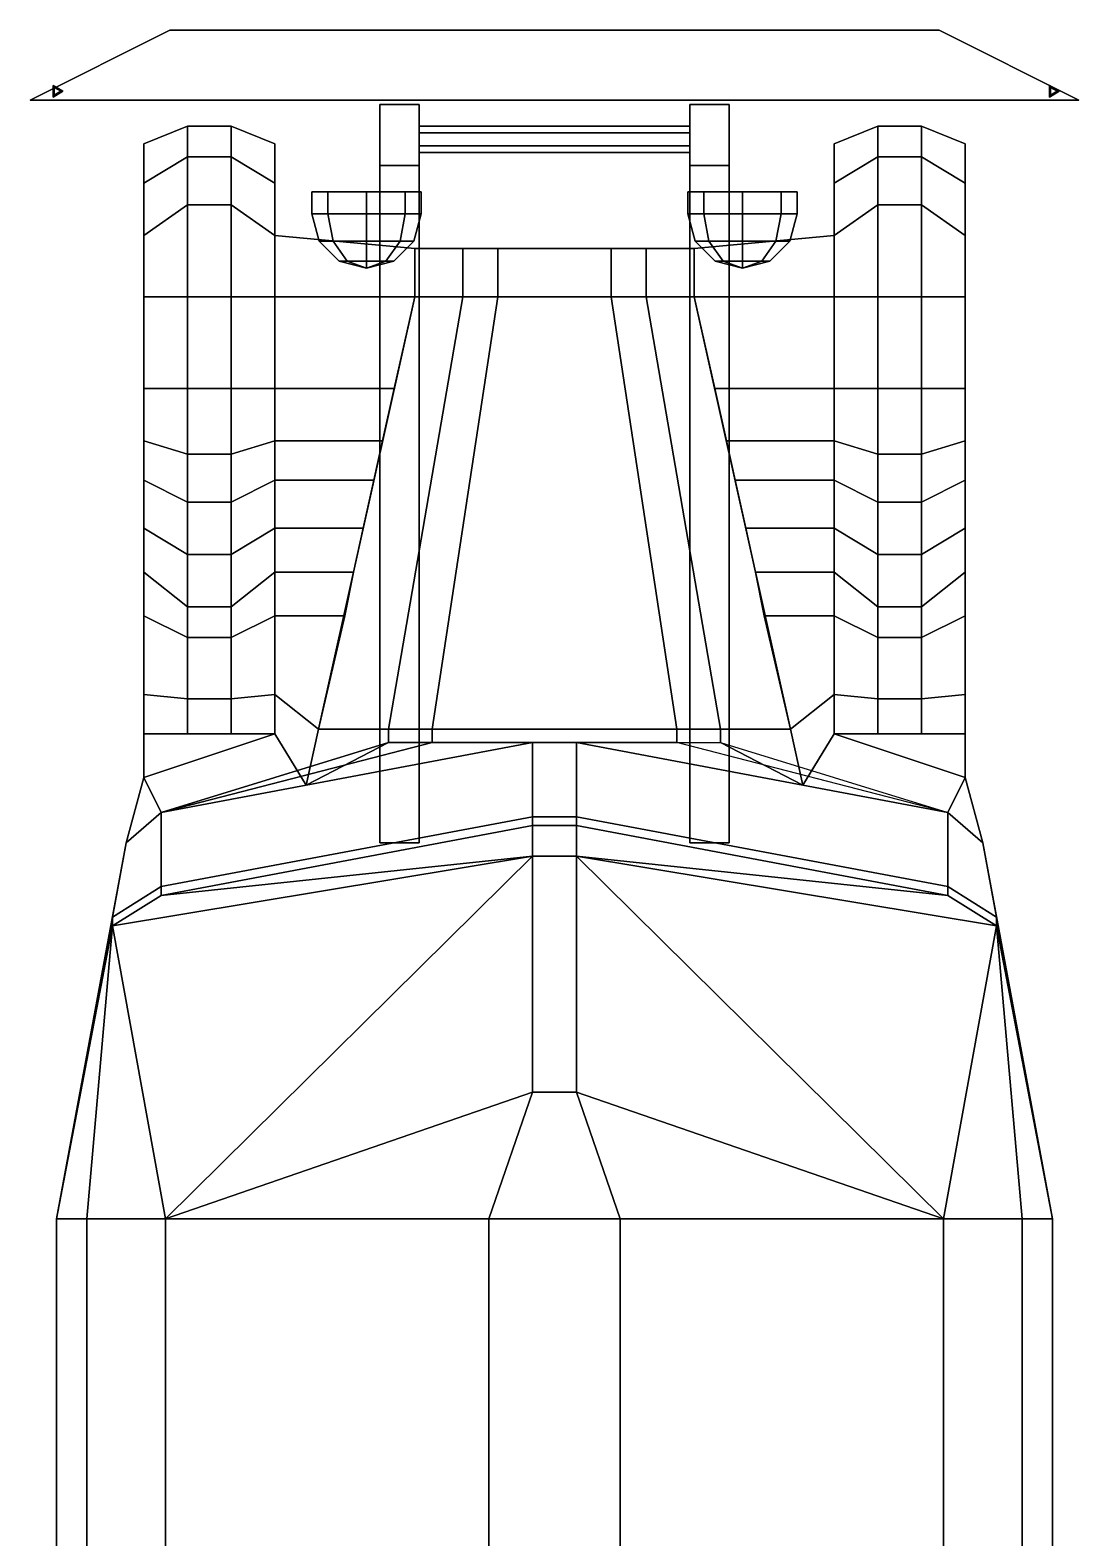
# Model space of a CAD drawing. Extents: x -1.2 to 1.2, y -3.49 to 3.49.
# Drawn here: x -1.2 to 1.2, y 0.04 to 3.49 of the extents above; entities that cross this region are included whole.
import ezdxf

# ---------------------------------------------------------------- set-up
doc = ezdxf.new("R2010")
doc.units = 0
doc.layers.get('0').update_dxf_attribs({"linetype": 'CONTINUOUS'})
doc.layers.add('MUDGUARDS', color=6, linetype='CONTINUOUS')

msp = doc.modelspace()

# ---------------------------------------------------------------- linework, layer by layer
for points in [[(-0.88, 3.49, 0.52), (-1.2, 3.33, 0.52), (-1.2, 3.33, 0.71), (-0.88, 3.49, 0.71)], [(0.88, 3.49, 0.52), (1.2, 3.33, 0.52), (-1.2, 3.33, 0.52), (-0.88, 3.49, 0.52)], [(-0.88, 3.49, 0.71), (-1.2, 3.33, 0.71), (1.2, 3.33, 0.71), (0.88, 3.49, 0.71)], [(0.88, 3.49, 0.71), (0.88, 3.49, 0.52), (-0.88, 3.49, 0.52), (-0.88, 3.49, 0.71)], [(1.2, 3.33, 0.71), (1.2, 3.33, 0.52), (0.88, 3.49, 0.52), (0.88, 3.49, 0.71)], [(-1.125, 3.35, 1.07), (-1.1475, 3.363, 1.07), (-1.1475, 3.363, 1.11), (-1.125, 3.35, 1.11)], [(-1.1475, 3.363, 1.07), (-1.1475, 3.337, 1.07), (-1.1475, 3.337, 1.11), (-1.1475, 3.363, 1.11)], [(-1.13, 3.35, 1.06), (-1.145, 3.3587, 1.06), (-1.1475, 3.363, 1.07), (-1.125, 3.35, 1.07)], [(-1.145, 3.3587, 1.06), (-1.145, 3.3413, 1.06), (-1.1475, 3.337, 1.07), (-1.1475, 3.363, 1.07)], [(-1.1475, 3.363, 1.11), (-1.1475, 3.337, 1.11), (-1.125, 3.35, 1.11)], [(-1.1475, 3.337, 1.07), (-1.125, 3.35, 1.07), (-1.125, 3.35, 1.11), (-1.1475, 3.337, 1.11)], [(-1.145, 3.3413, 1.06), (-1.13, 3.35, 1.06), (-1.125, 3.35, 1.07), (-1.1475, 3.337, 1.07)], [(-1.13, 3.35, 0.71), (-1.145, 3.3587, 0.71), (-1.145, 3.3587, 1.06), (-1.13, 3.35, 1.06)], [(-1.145, 3.3587, 0.71), (-1.145, 3.3413, 0.71), (-1.145, 3.3413, 1.06), (-1.145, 3.3587, 1.06)], [(-1.145, 3.3413, 0.71), (-1.13, 3.35, 0.71), (-1.13, 3.35, 1.06), (-1.145, 3.3413, 1.06)], [(1.1325, 3.363, 1.11), (1.1325, 3.337, 1.11), (1.155, 3.35, 1.11)], [(1.135, 3.3587, 1.06), (1.135, 3.3413, 1.06), (1.1325, 3.337, 1.07), (1.1325, 3.363, 1.07)], [(1.15, 3.35, 1.06), (1.135, 3.3587, 1.06), (1.1325, 3.363, 1.07), (1.155, 3.35, 1.07)], [(1.1325, 3.363, 1.07), (1.1325, 3.337, 1.07), (1.1325, 3.337, 1.11), (1.1325, 3.363, 1.11)], [(1.155, 3.35, 1.07), (1.1325, 3.363, 1.07), (1.1325, 3.363, 1.11), (1.155, 3.35, 1.11)], [(1.135, 3.3413, 1.06), (1.15, 3.35, 1.06), (1.155, 3.35, 1.07), (1.1325, 3.337, 1.07)], [(1.1325, 3.337, 1.07), (1.155, 3.35, 1.07), (1.155, 3.35, 1.11), (1.1325, 3.337, 1.11)], [(1.135, 3.3587, 0.71), (1.135, 3.3413, 0.71), (1.135, 3.3413, 1.06), (1.135, 3.3587, 1.06)], [(1.15, 3.35, 0.71), (1.135, 3.3587, 0.71), (1.135, 3.3587, 1.06), (1.15, 3.35, 1.06)], [(1.135, 3.3413, 0.71), (1.15, 3.35, 0.71), (1.15, 3.35, 1.06), (1.135, 3.3413, 1.06)], [(-1.2, 3.33, 0.71), (-1.2, 3.33, 0.52), (1.2, 3.33, 0.52), (1.2, 3.33, 0.71)], [(-0.4, 3.18, 0.44), (-0.4, 1.63, 0.44), (-0.4, 1.63, 0.64), (-0.4, 3.32, 0.64)], [(-0.4, 3.32, 0.64), (-0.4, 1.63, 0.64), (-0.31, 1.63, 0.64), (-0.31, 3.32, 0.64)], [(-0.31, 3.32, 0.64), (-0.31, 3.18, 0.44), (-0.4, 3.18, 0.44), (-0.4, 3.32, 0.64)], [(-0.31, 1.63, 0.64), (-0.31, 1.63, 0.44), (-0.31, 3.18, 0.44), (-0.31, 3.32, 0.64)], [(0.31, 3.18, 0.44), (0.31, 1.63, 0.44), (0.31, 1.63, 0.64), (0.31, 3.32, 0.64)], [(0.4, 3.32, 0.64), (0.4, 3.18, 0.44), (0.31, 3.18, 0.44), (0.31, 3.32, 0.64)], [(0.31, 3.32, 0.64), (0.31, 1.63, 0.64), (0.4, 1.63, 0.64), (0.4, 3.32, 0.64)], [(0.4, 1.63, 0.64), (0.4, 1.63, 0.44), (0.4, 3.18, 0.44), (0.4, 3.32, 0.64)], [(0.31, 3.255, 0.626), (0.31, 3.27, 0.6), (-0.31, 3.27, 0.6), (-0.31, 3.255, 0.626)], [(0.31, 3.27, 0.6), (0.31, 3.255, 0.574), (-0.31, 3.255, 0.574), (-0.31, 3.27, 0.6)], [(0.31, 3.225, 0.626), (0.31, 3.255, 0.626), (-0.31, 3.255, 0.626), (-0.31, 3.225, 0.626)], [(0.31, 3.255, 0.574), (0.31, 3.225, 0.574), (-0.31, 3.225, 0.574), (-0.31, 3.255, 0.574)], [(0.31, 3.21, 0.6), (0.31, 3.225, 0.626), (-0.31, 3.225, 0.626), (-0.31, 3.21, 0.6)], [(0.31, 3.225, 0.574), (0.31, 3.21, 0.6), (-0.31, 3.21, 0.6), (-0.31, 3.225, 0.574)], [(-0.31, 3.18, 0.44), (-0.31, 1.63, 0.44), (-0.4, 1.63, 0.44), (-0.4, 3.18, 0.44)], [(0.4, 3.18, 0.44), (0.4, 1.63, 0.44), (0.31, 1.63, 0.44), (0.31, 3.18, 0.44)], [(-0.5184, 3.12, 1.1584), (-0.555, 3.12, 1.07), (-0.555, 3.07, 1.07), (-0.5184, 3.07, 1.1584)], [(-0.555, 3.12, 1.07), (-0.5184, 3.12, 0.9816), (-0.5184, 3.07, 0.9816), (-0.555, 3.07, 1.07)], [(-0.3416, 3.12, 0.9816), (-0.555, 3.12, 1.07), (-0.5184, 3.12, 1.1584), (-0.305, 3.12, 1.07)], [(-0.43, 3.12, 0.945), (-0.5184, 3.12, 0.9816), (-0.555, 3.12, 1.07), (-0.3416, 3.12, 0.9816)], [(-0.43, 3.12, 1.195), (-0.5184, 3.12, 1.1584), (-0.5184, 3.07, 1.1584), (-0.43, 3.07, 1.195)], [(-0.5184, 3.12, 0.9816), (-0.43, 3.12, 0.945), (-0.43, 3.07, 0.945), (-0.5184, 3.07, 0.9816)], [(-0.305, 3.12, 1.07), (-0.5184, 3.12, 1.1584), (-0.43, 3.12, 1.195), (-0.3416, 3.12, 1.1584)], [(-0.3416, 3.12, 1.1584), (-0.43, 3.12, 1.195), (-0.43, 3.07, 1.195), (-0.3416, 3.07, 1.1584)], [(-0.43, 3.12, 0.945), (-0.3416, 3.12, 0.9816), (-0.3416, 3.07, 0.9816), (-0.43, 3.07, 0.945)], [(-0.305, 3.12, 1.07), (-0.3416, 3.12, 1.1584), (-0.3416, 3.07, 1.1584), (-0.305, 3.07, 1.07)], [(-0.3416, 3.12, 0.9816), (-0.305, 3.12, 1.07), (-0.305, 3.07, 1.07), (-0.3416, 3.07, 0.9816)], [(0.3416, 3.12, 1.1584), (0.305, 3.12, 1.07), (0.305, 3.07, 1.07), (0.3416, 3.07, 1.1584)], [(0.305, 3.12, 1.07), (0.3416, 3.12, 0.9816), (0.3416, 3.07, 0.9816), (0.305, 3.07, 1.07)], [(0.43, 3.12, 0.945), (0.3416, 3.12, 0.9816), (0.305, 3.12, 1.07), (0.5184, 3.12, 0.9816)], [(0.5184, 3.12, 0.9816), (0.305, 3.12, 1.07), (0.3416, 3.12, 1.1584), (0.555, 3.12, 1.07)], [(0.43, 3.12, 1.195), (0.3416, 3.12, 1.1584), (0.3416, 3.07, 1.1584), (0.43, 3.07, 1.195)], [(0.3416, 3.12, 0.9816), (0.43, 3.12, 0.945), (0.43, 3.07, 0.945), (0.3416, 3.07, 0.9816)], [(0.555, 3.12, 1.07), (0.3416, 3.12, 1.1584), (0.43, 3.12, 1.195), (0.5184, 3.12, 1.1584)], [(0.5184, 3.12, 1.1584), (0.43, 3.12, 1.195), (0.43, 3.07, 1.195), (0.5184, 3.07, 1.1584)], [(0.43, 3.12, 0.945), (0.5184, 3.12, 0.9816), (0.5184, 3.07, 0.9816), (0.43, 3.07, 0.945)], [(0.555, 3.12, 1.07), (0.5184, 3.12, 1.1584), (0.5184, 3.07, 1.1584), (0.555, 3.07, 1.07)], [(0.5184, 3.12, 0.9816), (0.555, 3.12, 1.07), (0.555, 3.07, 1.07), (0.5184, 3.07, 0.9816)], [(-0.5383, 3.0075, 1.07), (-0.555, 3.07, 1.07), (-0.5184, 3.07, 0.9816), (-0.5065, 3.0075, 0.9935)], [(-0.5065, 3.0075, 1.1465), (-0.5184, 3.07, 1.1584), (-0.555, 3.07, 1.07), (-0.5383, 3.0075, 1.07)], [(-0.5065, 3.0075, 0.9935), (-0.5184, 3.07, 0.9816), (-0.43, 3.07, 0.945), (-0.43, 3.0075, 0.9617)], [(-0.43, 3.0075, 1.1783), (-0.43, 3.07, 1.195), (-0.5184, 3.07, 1.1584), (-0.5065, 3.0075, 1.1465)], [(-0.43, 3.0075, 0.9617), (-0.43, 3.07, 0.945), (-0.3416, 3.07, 0.9816), (-0.3535, 3.0075, 0.9935)], [(-0.3535, 3.0075, 1.1465), (-0.3416, 3.07, 1.1584), (-0.43, 3.07, 1.195), (-0.43, 3.0075, 1.1783)], [(-0.3535, 3.0075, 0.9935), (-0.3416, 3.07, 0.9816), (-0.305, 3.07, 1.07), (-0.3217, 3.0075, 1.07)], [(-0.3217, 3.0075, 1.07), (-0.305, 3.07, 1.07), (-0.3416, 3.07, 1.1584), (-0.3535, 3.0075, 1.1465)], [(0.3217, 3.0075, 1.07), (0.305, 3.07, 1.07), (0.3416, 3.07, 0.9816), (0.3535, 3.0075, 0.9935)], [(0.3535, 3.0075, 1.1465), (0.3416, 3.07, 1.1584), (0.305, 3.07, 1.07), (0.3217, 3.0075, 1.07)], [(0.3535, 3.0075, 0.9935), (0.3416, 3.07, 0.9816), (0.43, 3.07, 0.945), (0.43, 3.0075, 0.9617)], [(0.43, 3.0075, 1.1783), (0.43, 3.07, 1.195), (0.3416, 3.07, 1.1584), (0.3535, 3.0075, 1.1465)], [(0.43, 3.0075, 0.9617), (0.43, 3.07, 0.945), (0.5184, 3.07, 0.9816), (0.5065, 3.0075, 0.9935)], [(0.5065, 3.0075, 1.1465), (0.5184, 3.07, 1.1584), (0.43, 3.07, 1.195), (0.43, 3.0075, 1.1783)], [(0.5065, 3.0075, 0.9935), (0.5184, 3.07, 0.9816), (0.555, 3.07, 1.07), (0.5383, 3.0075, 1.07)], [(0.5383, 3.0075, 1.07), (0.555, 3.07, 1.07), (0.5184, 3.07, 1.1584), (0.5065, 3.0075, 1.1465)], [(-0.4925, 2.9617, 1.07), (-0.5383, 3.0075, 1.07), (-0.5065, 3.0075, 0.9935), (-0.4742, 2.9617, 1.0258)], [(-0.4742, 2.9617, 1.1142), (-0.5065, 3.0075, 1.1465), (-0.5383, 3.0075, 1.07), (-0.4925, 2.9617, 1.07)], [(-0.4742, 2.9617, 1.0258), (-0.5065, 3.0075, 0.9935), (-0.43, 3.0075, 0.9617), (-0.43, 2.9617, 1.0075)], [(-0.43, 2.9617, 1.1325), (-0.43, 3.0075, 1.1783), (-0.5065, 3.0075, 1.1465), (-0.4742, 2.9617, 1.1142)], [(-0.43, 2.9617, 1.0075), (-0.43, 3.0075, 0.9617), (-0.3535, 3.0075, 0.9935), (-0.3858, 2.9617, 1.0258)], [(-0.3858, 2.9617, 1.1142), (-0.3535, 3.0075, 1.1465), (-0.43, 3.0075, 1.1783), (-0.43, 2.9617, 1.1325)], [(-0.3858, 2.9617, 1.0258), (-0.3535, 3.0075, 0.9935), (-0.3217, 3.0075, 1.07), (-0.3675, 2.9617, 1.07)], [(-0.3675, 2.9617, 1.07), (-0.3217, 3.0075, 1.07), (-0.3535, 3.0075, 1.1465), (-0.3858, 2.9617, 1.1142)], [(0.3675, 2.9617, 1.07), (0.3217, 3.0075, 1.07), (0.3535, 3.0075, 0.9935), (0.3858, 2.9617, 1.0258)], [(0.3858, 2.9617, 1.1142), (0.3535, 3.0075, 1.1465), (0.3217, 3.0075, 1.07), (0.3675, 2.9617, 1.07)], [(0.3858, 2.9617, 1.0258), (0.3535, 3.0075, 0.9935), (0.43, 3.0075, 0.9617), (0.43, 2.9617, 1.0075)], [(0.43, 2.9617, 1.1325), (0.43, 3.0075, 1.1783), (0.3535, 3.0075, 1.1465), (0.3858, 2.9617, 1.1142)], [(0.43, 2.9617, 1.0075), (0.43, 3.0075, 0.9617), (0.5065, 3.0075, 0.9935), (0.4742, 2.9617, 1.0258)], [(0.4742, 2.9617, 1.1142), (0.5065, 3.0075, 1.1465), (0.43, 3.0075, 1.1783), (0.43, 2.9617, 1.1325)], [(0.4742, 2.9617, 1.0258), (0.5065, 3.0075, 0.9935), (0.5383, 3.0075, 1.07), (0.4925, 2.9617, 1.07)], [(0.4925, 2.9617, 1.07), (0.5383, 3.0075, 1.07), (0.5065, 3.0075, 1.1465), (0.4742, 2.9617, 1.1142)], [(-0.32, 2.99, 0.57), (-0.32, 2.88, 0.57), (-0.32, 2.88, 1.31), (-0.32, 2.99, 1.31)], [(0.32, 2.99, 1.31), (0.32, 2.99, 0.57), (-0.32, 2.99, 0.57), (-0.32, 2.99, 1.31)], [(-0.32, 2.99, 1.31), (-0.32, 2.88, 1.31), (-0.21, 2.88, 1.38), (-0.21, 2.99, 1.38)], [(0.21, 2.99, 1.38), (0.32, 2.99, 1.31), (-0.32, 2.99, 1.31), (-0.21, 2.99, 1.38)], [(-0.21, 2.99, 1.38), (-0.21, 2.88, 1.38), (-0.13, 2.88, 1.41), (-0.13, 2.99, 1.41)], [(0.13, 2.99, 1.41), (0.21, 2.99, 1.38), (-0.21, 2.99, 1.38), (-0.13, 2.99, 1.41)], [(-0.13, 2.99, 1.41), (-0.13, 2.88, 1.41), (0.13, 2.88, 1.41), (0.13, 2.99, 1.41)], [(0.21, 2.88, 1.38), (0.21, 2.99, 1.38), (0.13, 2.99, 1.41), (0.13, 2.88, 1.41)], [(0.32, 2.88, 1.31), (0.32, 2.99, 1.31), (0.21, 2.99, 1.38), (0.21, 2.88, 1.38)], [(0.32, 2.88, 1.31), (0.32, 2.88, 0.57), (0.32, 2.99, 0.57), (0.32, 2.99, 1.31)], [(-0.43, 2.945, 1.07), (-0.4925, 2.9617, 1.07), (-0.4742, 2.9617, 1.0258), (-0.43, 2.945, 1.07)], [(-0.43, 2.945, 1.07), (-0.4742, 2.9617, 1.1142), (-0.4925, 2.9617, 1.07), (-0.43, 2.945, 1.07)], [(-0.43, 2.945, 1.07), (-0.4742, 2.9617, 1.0258), (-0.43, 2.9617, 1.0075), (-0.43, 2.945, 1.07)], [(-0.43, 2.945, 1.07), (-0.43, 2.9617, 1.1325), (-0.4742, 2.9617, 1.1142), (-0.43, 2.945, 1.07)], [(-0.43, 2.945, 1.07), (-0.43, 2.9617, 1.0075), (-0.3858, 2.9617, 1.0258), (-0.43, 2.945, 1.07)], [(-0.43, 2.945, 1.07), (-0.3858, 2.9617, 1.0258), (-0.3675, 2.9617, 1.07), (-0.43, 2.945, 1.07)], [(-0.43, 2.945, 1.07), (-0.3675, 2.9617, 1.07), (-0.3858, 2.9617, 1.1142), (-0.43, 2.945, 1.07)], [(-0.43, 2.945, 1.07), (-0.3858, 2.9617, 1.1142), (-0.43, 2.9617, 1.1325), (-0.43, 2.945, 1.07)], [(0.43, 2.945, 1.07), (0.3675, 2.9617, 1.07), (0.3858, 2.9617, 1.0258), (0.43, 2.945, 1.07)], [(0.43, 2.945, 1.07), (0.3858, 2.9617, 1.1142), (0.3675, 2.9617, 1.07), (0.43, 2.945, 1.07)], [(0.43, 2.945, 1.07), (0.3858, 2.9617, 1.0258), (0.43, 2.9617, 1.0075), (0.43, 2.945, 1.07)], [(0.43, 2.945, 1.07), (0.43, 2.9617, 1.1325), (0.3858, 2.9617, 1.1142), (0.43, 2.945, 1.07)], [(0.43, 2.945, 1.07), (0.43, 2.9617, 1.0075), (0.4742, 2.9617, 1.0258), (0.43, 2.945, 1.07)], [(0.43, 2.945, 1.07), (0.4742, 2.9617, 1.0258), (0.4925, 2.9617, 1.07), (0.43, 2.945, 1.07)], [(0.43, 2.945, 1.07), (0.4925, 2.9617, 1.07), (0.4742, 2.9617, 1.1142), (0.43, 2.945, 1.07)], [(0.43, 2.945, 1.07), (0.4742, 2.9617, 1.1142), (0.43, 2.9617, 1.1325), (0.43, 2.945, 1.07)], [(-0.32, 2.88, 0.57), (-0.54, 1.89, 0.57), (-0.54, 1.89, 1.31), (-0.32, 2.88, 1.31)], [(-0.32, 2.88, 1.31), (-0.54, 1.89, 1.31), (-0.38, 1.89, 1.38), (-0.21, 2.88, 1.38)], [(-0.21, 2.88, 1.38), (-0.38, 1.89, 1.38), (-0.28, 1.89, 1.41), (-0.13, 2.88, 1.41)], [(0.28, 1.89, 1.41), (0.13, 2.88, 1.41), (-0.13, 2.88, 1.41), (-0.28, 1.89, 1.41)], [(0.38, 1.89, 1.38), (0.21, 2.88, 1.38), (0.13, 2.88, 1.41), (0.28, 1.89, 1.41)], [(0.54, 1.89, 1.31), (0.32, 2.88, 1.31), (0.21, 2.88, 1.38), (0.38, 1.89, 1.38)], [(0.54, 1.89, 1.31), (0.54, 1.89, 0.57), (0.32, 2.88, 0.57), (0.32, 2.88, 1.31)], [(-0.54, 1.89, 1.31), (-0.54, 1.89, 0.57), (-0.5683, 1.7624, 0.57), (-0.5683, 1.7624, 1.31)], [(-0.54, 1.89, 1.31), (-0.5683, 1.7624, 1.31), (-0.38, 1.86, 1.38), (-0.38, 1.89, 1.38)], [(-0.38, 1.89, 1.38), (-0.38, 1.86, 1.38), (-0.28, 1.86, 1.41), (-0.28, 1.89, 1.41)], [(-0.28, 1.89, 1.41), (-0.28, 1.86, 1.41), (0.28, 1.86, 1.41), (0.28, 1.89, 1.41)], [(0.38, 1.86, 1.38), (0.38, 1.89, 1.38), (0.28, 1.89, 1.41), (0.28, 1.86, 1.41)], [(0.5683, 1.7624, 1.31), (0.54, 1.89, 1.31), (0.38, 1.89, 1.38), (0.38, 1.86, 1.38)], [(0.5683, 1.7624, 0.57), (0.54, 1.89, 0.57), (0.54, 1.89, 1.31), (0.5683, 1.7624, 1.31)], [(-0.05, 1.69, 2.39), (-0.05, 1.86, 1.55), (-0.9, 1.7, 1.55), (-0.9, 1.53, 2.39)], [(-0.38, 1.86, 1.38), (-0.9, 1.7, 1.55), (-0.28, 1.86, 1.41)], [(-0.5683, 1.7624, 1.31), (-0.9, 1.7, 1.55), (-0.9, 1.7, 1.55), (-0.38, 1.86, 1.38)], [(-0.28, 1.86, 1.41), (-0.9, 1.7, 1.55), (-0.05, 1.86, 1.55)], [(-0.28, 1.86, 1.41), (-0.05, 1.86, 1.55), (0.05, 1.86, 1.55), (0.28, 1.86, 1.41)], [(0.05, 1.69, 2.39), (0.05, 1.86, 1.55), (-0.05, 1.86, 1.55), (-0.05, 1.69, 2.39)], [(0.9, 1.7, 1.55), (0.05, 1.86, 1.55), (0.05, 1.69, 2.39), (0.9, 1.53, 2.39)], [(0.9, 1.7, 1.55), (0.28, 1.86, 1.41), (0.05, 1.86, 1.55)], [(0.9, 1.7, 1.55), (0.5683, 1.7624, 1.31), (0.38, 1.86, 1.38), (0.9, 1.7, 1.55)], [(-0.5683, 1.7624, 1.31), (-0.5683, 1.7624, 0.57), (-0.9, 1.7, 0.57), (-0.9, 1.7, 1.55)], [(0.9, 1.7, 0.57), (0.5683, 1.7624, 0.57), (0.5683, 1.7624, 1.31), (0.9, 1.7, 1.55)], [(-0.9, 1.53, 2.39), (-0.9, 1.7, 1.55), (-0.98, 1.63, 1.55), (-1.0116, 1.46, 2.39)], [(-0.9, 1.7, 1.55), (-0.9, 1.7, 0.57), (-0.98, 1.63, 0.57), (-0.98, 1.63, 1.55)], [(0.98, 1.63, 0.57), (0.9, 1.7, 0.57), (0.9, 1.7, 1.55), (0.98, 1.63, 1.55)], [(0.98, 1.63, 1.55), (0.9, 1.7, 1.55), (0.9, 1.53, 2.39), (1.0116, 1.46, 2.39)], [(-0.05, 1.69, 2.39), (-0.9, 1.53, 2.39), (-0.9, 1.51, 2.51), (-0.05, 1.67, 2.51)], [(-0.05, 1.67, 2.51), (-0.9, 1.51, 2.51), (-0.9, 1.51, 2.51), (-0.05, 1.6, 2.62)], [(0.05, 1.69, 2.39), (-0.05, 1.69, 2.39), (-0.05, 1.67, 2.51), (0.05, 1.67, 2.51)], [(0.05, 1.67, 2.51), (-0.05, 1.67, 2.51), (-0.05, 1.6, 2.62), (0.05, 1.6, 2.62)], [(0.9, 1.53, 2.39), (0.05, 1.69, 2.39), (0.05, 1.67, 2.51), (0.9, 1.51, 2.51)], [(0.9, 1.51, 2.51), (0.05, 1.67, 2.51), (0.05, 1.6, 2.62), (0.9, 1.51, 2.51)], [(-0.98, 1.63, 0.44), (-1.14, 0.77, 0.39), (-1.14, 0.77, 1.55), (-0.98, 1.63, 1.55)], [(-0.98, 1.63, 1.55), (-1.14, 0.77, 1.55), (-1.14, 0.77, 2.39), (-1.0116, 1.46, 2.39)], [(-0.4, 1.63, 0.64), (-0.4, 1.63, 0.44), (-0.31, 1.63, 0.44), (-0.31, 1.63, 0.64)], [(0.31, 1.63, 0.64), (0.31, 1.63, 0.44), (0.4, 1.63, 0.44), (0.4, 1.63, 0.64)], [(1.14, 0.77, 1.55), (1.14, 0.77, 0.39), (0.98, 1.63, 0.44), (0.98, 1.63, 1.55)], [(1.14, 0.77, 2.39), (1.14, 0.77, 1.55), (0.98, 1.63, 1.55), (1.0116, 1.46, 2.39)], [(-0.05, 1.6, 2.62), (-1.0116, 1.44, 2.51), (-1.0116, 1.44, 2.51), (-0.89, 0.77, 2.74)], [(-0.9, 1.51, 2.51), (-1.0116, 1.44, 2.51), (-1.0116, 1.44, 2.51), (-0.05, 1.6, 2.62)], [(-0.05, 1.06, 2.74), (-0.05, 1.6, 2.62), (-0.05, 1.6, 2.62), (-0.89, 0.77, 2.74)], [(0.05, 1.6, 2.62), (-0.05, 1.6, 2.62), (-0.05, 1.06, 2.74), (0.05, 1.06, 2.74)], [(0.05, 1.6, 2.62), (0.05, 1.06, 2.74), (0.89, 0.77, 2.74), (0.05, 1.6, 2.62)], [(0.89, 0.77, 2.74), (1.0116, 1.44, 2.51), (0.05, 1.6, 2.62), (0.89, 0.77, 2.74)], [(1.0116, 1.44, 2.51), (0.9, 1.51, 2.51), (0.05, 1.6, 2.62), (1.0116, 1.44, 2.51)], [(-0.9, 1.53, 2.39), (-1.0116, 1.46, 2.39), (-1.0116, 1.44, 2.51), (-0.9, 1.51, 2.51)], [(1.0116, 1.46, 2.39), (0.9, 1.53, 2.39), (0.9, 1.51, 2.51), (1.0116, 1.44, 2.51)], [(-1.0116, 1.46, 2.39), (-1.14, 0.77, 2.39), (-1.14, 0.77, 2.51), (-1.0116, 1.44, 2.51)], [(1.14, 0.77, 2.39), (1.0116, 1.46, 2.39), (1.0116, 1.44, 2.51), (1.14, 0.77, 2.51)], [(-1.0116, 1.44, 2.51), (-1.14, 0.77, 2.51), (-1.07, 0.77, 2.62), (-1.0116, 1.44, 2.51)], [(-1.0116, 1.44, 2.51), (-1.07, 0.77, 2.62), (-0.89, 0.77, 2.74), (-1.0116, 1.44, 2.51)], [(1.07, 0.77, 2.62), (1.0116, 1.44, 2.51), (1.0116, 1.44, 2.51), (0.89, 0.77, 2.74)], [(1.14, 0.77, 2.51), (1.0116, 1.44, 2.51), (1.0116, 1.44, 2.51), (1.07, 0.77, 2.62)], [(-0.15, 0.77, 2.79), (-0.05, 1.06, 2.74), (-0.05, 1.06, 2.74), (-0.89, 0.77, 2.74)], [(0.05, 1.06, 2.74), (-0.05, 1.06, 2.74), (-0.15, 0.77, 2.79), (0.15, 0.77, 2.79)], [(0.05, 1.06, 2.74), (0.15, 0.77, 2.79), (0.89, 0.77, 2.74), (0.05, 1.06, 2.74)], [(-1.14, 0.77, 0.96), (-1.14, -2.96, 0.96), (-1.14, -2.96, 2.51), (-1.14, 0.77, 2.51)], [(-1.07, -2.24, 2.62), (-1.07, 0.77, 2.62), (-1.14, 0.77, 2.51), (-1.14, -2.24, 2.51)], [(-1.14, 0.77, 0.39), (-1.14, -0.03, 0.39), (-1.14, -0.03, 0.96), (-1.14, 0.77, 0.96)], [(-0.89, -2.24, 2.74), (-0.89, 0.77, 2.74), (-1.07, 0.77, 2.62), (-1.07, -2.24, 2.62)], [(-0.15, -2.24, 2.79), (-0.15, 0.77, 2.79), (-0.89, 0.77, 2.74), (-0.89, -2.24, 2.74)], [(0.15, -2.24, 2.79), (0.15, 0.77, 2.79), (-0.15, 0.77, 2.79), (-0.15, -2.24, 2.79)], [(0.15, 0.77, 2.79), (0.15, -2.24, 2.79), (0.89, -2.24, 2.74), (0.89, 0.77, 2.74)], [(0.89, 0.77, 2.74), (0.89, -2.24, 2.74), (1.07, -2.24, 2.62), (1.07, 0.77, 2.62)], [(1.07, 0.77, 2.62), (1.07, -2.24, 2.62), (1.14, -2.24, 2.51), (1.14, 0.77, 2.51)], [(1.14, -2.96, 2.51), (1.14, -2.96, 0.96), (1.14, 0.77, 0.96), (1.14, 0.77, 2.51)], [(1.14, -0.03, 0.96), (1.14, -0.03, 0.39), (1.14, 0.77, 0.39), (1.14, 0.77, 0.96)]]:
    msp.add_3dface(points)
at = {"layer": 'MUDGUARDS'}
for points in [[(-0.84, 3.27, 0.86), (-0.84, 3.2, 0.96), (-0.94, 3.14, 0.88), (-0.94, 3.23, 0.75)], [(-0.94, 3.23, 0.75), (-0.94, 3.14, 0.88), (-0.84, 3.2, 0.96), (-0.84, 3.27, 0.86)], [(-0.74, 3.27, 0.86), (-0.74, 3.2, 0.96), (-0.84, 3.2, 0.96), (-0.84, 3.27, 0.86)], [(-0.84, 3.27, 0.86), (-0.84, 3.2, 0.96), (-0.74, 3.2, 0.96), (-0.74, 3.27, 0.86)], [(-0.74, 3.27, 0.86), (-0.74, 3.2, 0.96), (-0.64, 3.14, 0.88), (-0.64, 3.23, 0.75)], [(-0.64, 3.23, 0.75), (-0.64, 3.14, 0.88), (-0.74, 3.2, 0.96), (-0.74, 3.27, 0.86)], [(0.64, 3.23, 0.75), (0.64, 3.14, 0.88), (0.74, 3.2, 0.96), (0.74, 3.27, 0.86)], [(0.74, 3.27, 0.86), (0.74, 3.2, 0.96), (0.64, 3.14, 0.88), (0.64, 3.23, 0.75)], [(0.74, 3.27, 0.86), (0.74, 3.2, 0.96), (0.84, 3.2, 0.96), (0.84, 3.27, 0.86)], [(0.84, 3.27, 0.86), (0.84, 3.2, 0.96), (0.74, 3.2, 0.96), (0.74, 3.27, 0.86)], [(0.94, 3.23, 0.75), (0.94, 3.14, 0.88), (0.84, 3.2, 0.96), (0.84, 3.27, 0.86)], [(0.84, 3.27, 0.86), (0.84, 3.2, 0.96), (0.94, 3.14, 0.88), (0.94, 3.23, 0.75)], [(-0.94, 3.14, 0.88), (-0.94, 3.02, 1), (-0.84, 3.09, 1.06), (-0.84, 3.2, 0.96)], [(-0.84, 3.2, 0.96), (-0.84, 3.09, 1.06), (-0.94, 3.02, 1), (-0.94, 3.14, 0.88)], [(-0.84, 3.2, 0.96), (-0.84, 3.09, 1.06), (-0.74, 3.09, 1.06), (-0.74, 3.2, 0.96)], [(-0.74, 3.2, 0.96), (-0.74, 3.09, 1.06), (-0.84, 3.09, 1.06), (-0.84, 3.2, 0.96)], [(-0.64, 3.14, 0.88), (-0.64, 3.02, 1), (-0.74, 3.09, 1.06), (-0.74, 3.2, 0.96)], [(-0.74, 3.2, 0.96), (-0.74, 3.09, 1.06), (-0.64, 3.02, 1), (-0.64, 3.14, 0.88)], [(0.64, 3.14, 0.88), (0.64, 3.02, 1), (0.74, 3.09, 1.06), (0.74, 3.2, 0.96)], [(0.74, 3.2, 0.96), (0.74, 3.09, 1.06), (0.64, 3.02, 1), (0.64, 3.14, 0.88)], [(0.84, 3.2, 0.96), (0.84, 3.09, 1.06), (0.74, 3.09, 1.06), (0.74, 3.2, 0.96)], [(0.74, 3.2, 0.96), (0.74, 3.09, 1.06), (0.84, 3.09, 1.06), (0.84, 3.2, 0.96)], [(0.94, 3.14, 0.88), (0.94, 3.02, 1), (0.84, 3.09, 1.06), (0.84, 3.2, 0.96)], [(0.84, 3.2, 0.96), (0.84, 3.09, 1.06), (0.94, 3.02, 1), (0.94, 3.14, 0.88)], [(-0.84, 3.09, 1.06), (-0.84, 2.88, 1.16), (-0.94, 2.88, 1.07), (-0.94, 3.02, 1)], [(-0.94, 3.02, 1), (-0.94, 2.88, 1.07), (-0.84, 2.88, 1.16), (-0.84, 3.09, 1.06)], [(-0.74, 3.09, 1.06), (-0.74, 2.88, 1.16), (-0.84, 2.88, 1.16), (-0.84, 3.09, 1.06)], [(-0.84, 3.09, 1.06), (-0.84, 2.88, 1.16), (-0.74, 2.88, 1.16), (-0.74, 3.09, 1.06)], [(-0.74, 3.09, 1.06), (-0.74, 2.88, 1.16), (-0.64, 2.88, 1.07), (-0.64, 3.02, 1)], [(-0.64, 3.02, 1), (-0.64, 2.88, 1.07), (-0.74, 2.88, 1.16), (-0.74, 3.09, 1.06)], [(0.74, 3.09, 1.06), (0.74, 2.88, 1.16), (0.64, 2.88, 1.07), (0.64, 3.02, 1)], [(0.64, 3.02, 1), (0.64, 2.88, 1.07), (0.74, 2.88, 1.16), (0.74, 3.09, 1.06)], [(0.74, 3.09, 1.06), (0.74, 2.88, 1.16), (0.84, 2.88, 1.16), (0.84, 3.09, 1.06)], [(0.84, 3.09, 1.06), (0.84, 2.88, 1.16), (0.74, 2.88, 1.16), (0.74, 3.09, 1.06)], [(0.84, 3.09, 1.06), (0.84, 2.88, 1.16), (0.94, 2.88, 1.07), (0.94, 3.02, 1)], [(0.94, 3.02, 1), (0.94, 2.88, 1.07), (0.84, 2.88, 1.16), (0.84, 3.09, 1.06)], [(-0.64, 3.02, 1), (-0.64, 2.88, 1.07), (-0.32, 2.88, 0.57), (-0.32, 2.99, 0.57)], [(-0.32, 2.99, 0.57), (-0.32, 2.88, 0.57), (-0.64, 2.88, 1.07), (-0.64, 3.02, 1)], [(0.64, 3.02, 1), (0.64, 2.88, 1.07), (0.32, 2.88, 0.57), (0.32, 2.99, 0.57)], [(0.32, 2.99, 0.57), (0.32, 2.88, 0.57), (0.64, 2.88, 1.07), (0.64, 3.02, 1)], [(-0.94, 2.88, 1.07), (-0.94, 2.67, 1.07), (-0.84, 2.67, 1.16), (-0.84, 2.88, 1.16)], [(-0.84, 2.88, 1.16), (-0.84, 2.67, 1.16), (-0.94, 2.67, 1.07), (-0.94, 2.88, 1.07)], [(-0.74, 2.88, 1.16), (-0.74, 2.67, 1.16), (-0.84, 2.67, 1.16), (-0.84, 2.88, 1.16)], [(-0.84, 2.88, 1.16), (-0.84, 2.67, 1.16), (-0.74, 2.67, 1.16), (-0.74, 2.88, 1.16)], [(-0.64, 2.88, 1.07), (-0.64, 2.67, 1.07), (-0.74, 2.67, 1.16), (-0.74, 2.88, 1.16)], [(-0.74, 2.88, 1.16), (-0.74, 2.67, 1.16), (-0.64, 2.67, 1.07), (-0.64, 2.88, 1.07)], [(-0.32, 2.88, 0.57), (-0.3667, 2.67, 0.57), (-0.64, 2.67, 1.07), (-0.64, 2.88, 1.07)], [(-0.64, 2.88, 1.07), (-0.64, 2.67, 1.07), (-0.3667, 2.67, 0.57), (-0.32, 2.88, 0.57)], [(0.32, 2.88, 0.57), (0.3667, 2.67, 0.57), (0.64, 2.67, 1.07), (0.64, 2.88, 1.07)], [(0.64, 2.88, 1.07), (0.64, 2.67, 1.07), (0.3667, 2.67, 0.57), (0.32, 2.88, 0.57)], [(0.74, 2.88, 1.16), (0.74, 2.67, 1.16), (0.64, 2.67, 1.07), (0.64, 2.88, 1.07)], [(0.64, 2.88, 1.07), (0.64, 2.67, 1.07), (0.74, 2.67, 1.16), (0.74, 2.88, 1.16)], [(0.74, 2.88, 1.16), (0.74, 2.67, 1.16), (0.84, 2.67, 1.16), (0.84, 2.88, 1.16)], [(0.84, 2.88, 1.16), (0.84, 2.67, 1.16), (0.74, 2.67, 1.16), (0.74, 2.88, 1.16)], [(0.94, 2.88, 1.07), (0.94, 2.67, 1.07), (0.84, 2.67, 1.16), (0.84, 2.88, 1.16)], [(0.84, 2.88, 1.16), (0.84, 2.67, 1.16), (0.94, 2.67, 1.07), (0.94, 2.88, 1.07)], [(-0.94, 2.67, 1.07), (-0.94, 2.55, 1.02), (-0.84, 2.52, 1.1), (-0.84, 2.67, 1.16)], [(-0.84, 2.67, 1.16), (-0.84, 2.52, 1.1), (-0.94, 2.55, 1.02), (-0.94, 2.67, 1.07)], [(-0.74, 2.67, 1.16), (-0.74, 2.52, 1.1), (-0.84, 2.52, 1.1), (-0.84, 2.67, 1.16)], [(-0.84, 2.67, 1.16), (-0.84, 2.52, 1.1), (-0.74, 2.52, 1.1), (-0.74, 2.67, 1.16)], [(-0.64, 2.67, 1.07), (-0.64, 2.55, 1.02), (-0.74, 2.52, 1.1), (-0.74, 2.67, 1.16)], [(-0.74, 2.67, 1.16), (-0.74, 2.52, 1.1), (-0.64, 2.55, 1.02), (-0.64, 2.67, 1.07)], [(-0.64, 2.67, 1.07), (-0.64, 2.55, 1.02), (-0.3933, 2.55, 0.57), (-0.3667, 2.67, 0.57)], [(-0.3667, 2.67, 0.57), (-0.3933, 2.55, 0.57), (-0.64, 2.55, 1.02), (-0.64, 2.67, 1.07)], [(0.3667, 2.67, 0.57), (0.3933, 2.55, 0.57), (0.64, 2.55, 1.02), (0.64, 2.67, 1.07)], [(0.64, 2.67, 1.07), (0.64, 2.55, 1.02), (0.3933, 2.55, 0.57), (0.3667, 2.67, 0.57)], [(0.64, 2.67, 1.07), (0.64, 2.55, 1.02), (0.74, 2.52, 1.1), (0.74, 2.67, 1.16)], [(0.74, 2.67, 1.16), (0.74, 2.52, 1.1), (0.64, 2.55, 1.02), (0.64, 2.67, 1.07)], [(0.74, 2.67, 1.16), (0.74, 2.52, 1.1), (0.84, 2.52, 1.1), (0.84, 2.67, 1.16)], [(0.84, 2.67, 1.16), (0.84, 2.52, 1.1), (0.74, 2.52, 1.1), (0.74, 2.67, 1.16)], [(0.94, 2.67, 1.07), (0.94, 2.55, 1.02), (0.84, 2.52, 1.1), (0.84, 2.67, 1.16)], [(0.84, 2.67, 1.16), (0.84, 2.52, 1.1), (0.94, 2.55, 1.02), (0.94, 2.67, 1.07)], [(-0.84, 2.52, 1.1), (-0.84, 2.41, 1.02), (-0.94, 2.46, 0.96), (-0.94, 2.55, 1.02)], [(-0.94, 2.55, 1.02), (-0.94, 2.46, 0.96), (-0.84, 2.41, 1.02), (-0.84, 2.52, 1.1)], [(-0.84, 2.52, 1.1), (-0.84, 2.41, 1.02), (-0.74, 2.41, 1.02), (-0.74, 2.52, 1.1)], [(-0.74, 2.52, 1.1), (-0.74, 2.41, 1.02), (-0.84, 2.41, 1.02), (-0.84, 2.52, 1.1)], [(-0.64, 2.55, 1.02), (-0.64, 2.46, 0.96), (-0.74, 2.41, 1.02), (-0.74, 2.52, 1.1)], [(-0.74, 2.52, 1.1), (-0.74, 2.41, 1.02), (-0.64, 2.46, 0.96), (-0.64, 2.55, 1.02)], [(-0.64, 2.55, 1.02), (-0.64, 2.46, 0.96), (-0.4133, 2.46, 0.57), (-0.3933, 2.55, 0.57)], [(-0.3933, 2.55, 0.57), (-0.4133, 2.46, 0.57), (-0.64, 2.46, 0.96), (-0.64, 2.55, 1.02)], [(0.3933, 2.55, 0.57), (0.4133, 2.46, 0.57), (0.64, 2.46, 0.96), (0.64, 2.55, 1.02)], [(0.64, 2.55, 1.02), (0.64, 2.46, 0.96), (0.4133, 2.46, 0.57), (0.3933, 2.55, 0.57)], [(0.74, 2.52, 1.1), (0.74, 2.41, 1.02), (0.64, 2.46, 0.96), (0.64, 2.55, 1.02)], [(0.64, 2.55, 1.02), (0.64, 2.46, 0.96), (0.74, 2.41, 1.02), (0.74, 2.52, 1.1)], [(0.84, 2.52, 1.1), (0.84, 2.41, 1.02), (0.74, 2.41, 1.02), (0.74, 2.52, 1.1)], [(0.74, 2.52, 1.1), (0.74, 2.41, 1.02), (0.84, 2.41, 1.02), (0.84, 2.52, 1.1)], [(0.84, 2.52, 1.1), (0.84, 2.41, 1.02), (0.94, 2.46, 0.96), (0.94, 2.55, 1.02)], [(0.94, 2.55, 1.02), (0.94, 2.46, 0.96), (0.84, 2.41, 1.02), (0.84, 2.52, 1.1)], [(-0.84, 2.41, 1.02), (-0.84, 2.29, 0.88), (-0.94, 2.35, 0.85), (-0.94, 2.46, 0.96)], [(-0.94, 2.46, 0.96), (-0.94, 2.35, 0.85), (-0.84, 2.29, 0.88), (-0.84, 2.41, 1.02)], [(-0.74, 2.41, 1.02), (-0.74, 2.29, 0.88), (-0.64, 2.35, 0.85), (-0.64, 2.46, 0.96)], [(-0.64, 2.46, 0.96), (-0.64, 2.35, 0.85), (-0.74, 2.29, 0.88), (-0.74, 2.41, 1.02)], [(-0.4133, 2.46, 0.57), (-0.4378, 2.35, 0.57), (-0.64, 2.35, 0.85), (-0.64, 2.46, 0.96)], [(-0.64, 2.46, 0.96), (-0.64, 2.35, 0.85), (-0.4378, 2.35, 0.57), (-0.4133, 2.46, 0.57)], [(0.64, 2.46, 0.96), (0.64, 2.35, 0.85), (0.4378, 2.35, 0.57), (0.4133, 2.46, 0.57)], [(0.4133, 2.46, 0.57), (0.4378, 2.35, 0.57), (0.64, 2.35, 0.85), (0.64, 2.46, 0.96)], [(0.74, 2.41, 1.02), (0.74, 2.29, 0.88), (0.64, 2.35, 0.85), (0.64, 2.46, 0.96)], [(0.64, 2.46, 0.96), (0.64, 2.35, 0.85), (0.74, 2.29, 0.88), (0.74, 2.41, 1.02)], [(0.84, 2.41, 1.02), (0.84, 2.29, 0.88), (0.94, 2.35, 0.85), (0.94, 2.46, 0.96)], [(0.94, 2.46, 0.96), (0.94, 2.35, 0.85), (0.84, 2.29, 0.88), (0.84, 2.41, 1.02)], [(-0.74, 2.41, 1.02), (-0.74, 2.29, 0.88), (-0.84, 2.29, 0.88), (-0.84, 2.41, 1.02)], [(-0.84, 2.41, 1.02), (-0.84, 2.29, 0.88), (-0.74, 2.29, 0.88), (-0.74, 2.41, 1.02)], [(0.84, 2.41, 1.02), (0.84, 2.29, 0.88), (0.74, 2.29, 0.88), (0.74, 2.41, 1.02)], [(0.74, 2.41, 1.02), (0.74, 2.29, 0.88), (0.84, 2.29, 0.88), (0.84, 2.41, 1.02)], [(-0.94, 2.35, 0.85), (-0.94, 2.25, 0.68), (-0.84, 2.17, 0.69), (-0.84, 2.29, 0.88)], [(-0.84, 2.29, 0.88), (-0.84, 2.17, 0.69), (-0.94, 2.25, 0.68), (-0.94, 2.35, 0.85)], [(-0.74, 2.29, 0.88), (-0.74, 2.17, 0.69), (-0.64, 2.25, 0.68), (-0.64, 2.35, 0.85)], [(-0.64, 2.35, 0.85), (-0.64, 2.25, 0.68), (-0.74, 2.17, 0.69), (-0.74, 2.29, 0.88)], [(-0.4378, 2.35, 0.57), (-0.46, 2.25, 0.57), (-0.64, 2.25, 0.68), (-0.64, 2.35, 0.85)], [(-0.64, 2.35, 0.85), (-0.64, 2.25, 0.68), (-0.46, 2.25, 0.57), (-0.4378, 2.35, 0.57)], [(0.64, 2.35, 0.85), (0.64, 2.25, 0.68), (0.46, 2.25, 0.57), (0.4378, 2.35, 0.57)], [(0.4378, 2.35, 0.57), (0.46, 2.25, 0.57), (0.64, 2.25, 0.68), (0.64, 2.35, 0.85)], [(0.74, 2.29, 0.88), (0.74, 2.17, 0.69), (0.64, 2.25, 0.68), (0.64, 2.35, 0.85)], [(0.64, 2.35, 0.85), (0.64, 2.25, 0.68), (0.74, 2.17, 0.69), (0.74, 2.29, 0.88)], [(0.84, 2.29, 0.88), (0.84, 2.17, 0.69), (0.94, 2.25, 0.68), (0.94, 2.35, 0.85)], [(0.94, 2.35, 0.85), (0.94, 2.25, 0.68), (0.84, 2.17, 0.69), (0.84, 2.29, 0.88)], [(-0.74, 2.29, 0.88), (-0.74, 2.17, 0.69), (-0.84, 2.17, 0.69), (-0.84, 2.29, 0.88)], [(-0.84, 2.29, 0.88), (-0.84, 2.17, 0.69), (-0.74, 2.17, 0.69), (-0.74, 2.29, 0.88)], [(0.84, 2.29, 0.88), (0.84, 2.17, 0.69), (0.74, 2.17, 0.69), (0.74, 2.29, 0.88)], [(0.74, 2.29, 0.88), (0.74, 2.17, 0.69), (0.84, 2.17, 0.69), (0.84, 2.29, 0.88)], [(-0.94, 2.25, 0.68), (-0.94, 2.15, 0.57), (-0.84, 2.1, 0.57), (-0.84, 2.17, 0.69)], [(-0.84, 2.17, 0.69), (-0.84, 2.1, 0.57), (-0.94, 2.15, 0.57), (-0.94, 2.25, 0.68)], [(-0.64, 2.25, 0.68), (-0.64, 2.15, 0.57), (-0.74, 2.1, 0.57), (-0.74, 2.17, 0.69)], [(-0.74, 2.17, 0.69), (-0.74, 2.1, 0.57), (-0.64, 2.15, 0.57), (-0.64, 2.25, 0.68)], [(-0.64, 2.25, 0.68), (-0.64, 2.15, 0.57), (-0.48, 2.15, 0.57), (-0.46, 2.25, 0.57)], [(-0.46, 2.25, 0.57), (-0.48, 2.15, 0.57), (-0.64, 2.15, 0.57), (-0.64, 2.25, 0.68)], [(0.46, 2.25, 0.57), (0.48, 2.15, 0.57), (0.64, 2.15, 0.57), (0.64, 2.25, 0.68)], [(0.64, 2.25, 0.68), (0.64, 2.15, 0.57), (0.48, 2.15, 0.57), (0.46, 2.25, 0.57)], [(0.74, 2.17, 0.69), (0.74, 2.1, 0.57), (0.64, 2.15, 0.57), (0.64, 2.25, 0.68)], [(0.64, 2.25, 0.68), (0.64, 2.15, 0.57), (0.74, 2.1, 0.57), (0.74, 2.17, 0.69)], [(0.84, 2.17, 0.69), (0.84, 2.1, 0.57), (0.94, 2.15, 0.57), (0.94, 2.25, 0.68)], [(0.94, 2.25, 0.68), (0.94, 2.15, 0.57), (0.84, 2.1, 0.57), (0.84, 2.17, 0.69)], [(-0.84, 2.1, 0.57), (-0.84, 1.96, 0.48), (-0.94, 1.97, 0.45), (-0.94, 2.15, 0.57)], [(-0.94, 2.15, 0.57), (-0.94, 1.97, 0.45), (-0.84, 1.96, 0.48), (-0.84, 2.1, 0.57)], [(-0.74, 2.17, 0.69), (-0.74, 2.1, 0.57), (-0.84, 2.1, 0.57), (-0.84, 2.17, 0.69)], [(-0.84, 2.17, 0.69), (-0.84, 2.1, 0.57), (-0.74, 2.1, 0.57), (-0.74, 2.17, 0.69)], [(-0.74, 2.1, 0.57), (-0.74, 1.96, 0.48), (-0.64, 1.97, 0.45), (-0.64, 2.15, 0.57)], [(-0.64, 2.15, 0.57), (-0.64, 1.97, 0.45), (-0.74, 1.96, 0.48), (-0.74, 2.1, 0.57)], [(-0.48, 2.15, 0.57), (-0.54, 1.89, 0.57), (-0.64, 1.97, 0.45), (-0.64, 2.15, 0.57)], [(-0.64, 2.15, 0.57), (-0.64, 1.97, 0.45), (-0.54, 1.89, 0.57), (-0.48, 2.15, 0.57)], [(0.64, 2.15, 0.57), (0.64, 1.97, 0.45), (0.54, 1.89, 0.57), (0.48, 2.15, 0.57)], [(0.48, 2.15, 0.57), (0.54, 1.89, 0.57), (0.64, 1.97, 0.45), (0.64, 2.15, 0.57)], [(0.74, 2.1, 0.57), (0.74, 1.96, 0.48), (0.64, 1.97, 0.45), (0.64, 2.15, 0.57)], [(0.64, 2.15, 0.57), (0.64, 1.97, 0.45), (0.74, 1.96, 0.48), (0.74, 2.1, 0.57)], [(0.84, 2.17, 0.69), (0.84, 2.1, 0.57), (0.74, 2.1, 0.57), (0.74, 2.17, 0.69)], [(0.74, 2.17, 0.69), (0.74, 2.1, 0.57), (0.84, 2.1, 0.57), (0.84, 2.17, 0.69)], [(0.84, 2.1, 0.57), (0.84, 1.96, 0.48), (0.94, 1.97, 0.45), (0.94, 2.15, 0.57)], [(0.94, 2.15, 0.57), (0.94, 1.97, 0.45), (0.84, 1.96, 0.48), (0.84, 2.1, 0.57)], [(-0.74, 2.1, 0.57), (-0.74, 1.96, 0.48), (-0.84, 1.96, 0.48), (-0.84, 2.1, 0.57)], [(-0.84, 2.1, 0.57), (-0.84, 1.96, 0.48), (-0.74, 1.96, 0.48), (-0.74, 2.1, 0.57)], [(0.84, 2.1, 0.57), (0.84, 1.96, 0.48), (0.74, 1.96, 0.48), (0.74, 2.1, 0.57)], [(0.74, 2.1, 0.57), (0.74, 1.96, 0.48), (0.84, 1.96, 0.48), (0.84, 2.1, 0.57)], [(-0.94, 1.97, 0.45), (-0.94, 1.88, 0.44), (-0.84, 1.88, 0.44), (-0.84, 1.96, 0.48)], [(-0.84, 1.96, 0.48), (-0.84, 1.88, 0.44), (-0.94, 1.88, 0.44), (-0.94, 1.97, 0.45)], [(-0.74, 1.96, 0.48), (-0.74, 1.88, 0.44), (-0.64, 1.88, 0.44), (-0.64, 1.97, 0.45)], [(-0.64, 1.97, 0.45), (-0.64, 1.88, 0.44), (-0.74, 1.88, 0.44), (-0.74, 1.96, 0.48)], [(-0.64, 1.97, 0.45), (-0.64, 1.88, 0.44), (-0.5683, 1.7624, 0.57), (-0.54, 1.89, 0.57)], [(-0.54, 1.89, 0.57), (-0.5683, 1.7624, 0.57), (-0.64, 1.88, 0.44), (-0.64, 1.97, 0.45)], [(0.54, 1.89, 0.57), (0.5683, 1.7624, 0.57), (0.64, 1.88, 0.44), (0.64, 1.97, 0.45)], [(0.64, 1.97, 0.45), (0.64, 1.88, 0.44), (0.5683, 1.7624, 0.57), (0.54, 1.89, 0.57)], [(0.74, 1.96, 0.48), (0.74, 1.88, 0.44), (0.64, 1.88, 0.44), (0.64, 1.97, 0.45)], [(0.64, 1.97, 0.45), (0.64, 1.88, 0.44), (0.74, 1.88, 0.44), (0.74, 1.96, 0.48)], [(0.84, 1.96, 0.48), (0.84, 1.88, 0.44), (0.94, 1.88, 0.44), (0.94, 1.97, 0.45)], [(0.94, 1.97, 0.45), (0.94, 1.88, 0.44), (0.84, 1.88, 0.44), (0.84, 1.96, 0.48)], [(-0.74, 1.96, 0.48), (-0.74, 1.88, 0.44), (-0.84, 1.88, 0.44), (-0.84, 1.96, 0.48)], [(-0.84, 1.96, 0.48), (-0.84, 1.88, 0.44), (-0.74, 1.88, 0.44), (-0.74, 1.96, 0.48)], [(0.74, 1.96, 0.48), (0.74, 1.88, 0.44), (0.84, 1.88, 0.44), (0.84, 1.96, 0.48)], [(0.84, 1.96, 0.48), (0.84, 1.88, 0.44), (0.74, 1.88, 0.44), (0.74, 1.96, 0.48)], [(-0.64, 1.88, 0.44), (-0.64, 1.88, 0.44), (-0.94, 1.78, 0.44), (-0.94, 1.88, 0.44)], [(-0.94, 1.88, 0.44), (-0.94, 1.78, 0.44), (-0.64, 1.88, 0.44)], [(-0.94, 1.78, 0.44), (-0.9, 1.7, 0.57), (-0.5683, 1.7624, 0.57), (-0.64, 1.88, 0.44)], [(-0.64, 1.88, 0.44), (-0.5683, 1.7624, 0.57), (-0.9, 1.7, 0.57), (-0.94, 1.78, 0.44)], [(0.94, 1.78, 0.44), (0.9, 1.7, 0.57), (0.5683, 1.7624, 0.57), (0.64, 1.88, 0.44)], [(0.64, 1.88, 0.44), (0.5683, 1.7624, 0.57), (0.9, 1.7, 0.57), (0.94, 1.78, 0.44)], [(0.94, 1.88, 0.44), (0.94, 1.78, 0.44), (0.64, 1.88, 0.44)], [(0.64, 1.88, 0.44), (0.64, 1.88, 0.44), (0.94, 1.78, 0.44), (0.94, 1.88, 0.44)], [(-0.98, 1.63, 0.44), (-0.98, 1.63, 0.57), (-0.9, 1.7, 0.57), (-0.94, 1.78, 0.44)], [(-0.94, 1.78, 0.44), (-0.9, 1.7, 0.57), (-0.98, 1.63, 0.57), (-0.98, 1.63, 0.44)], [(0.94, 1.78, 0.44), (0.9, 1.7, 0.57), (0.98, 1.63, 0.57), (0.98, 1.63, 0.44)], [(0.98, 1.63, 0.44), (0.98, 1.63, 0.57), (0.9, 1.7, 0.57), (0.94, 1.78, 0.44)]]:
    msp.add_3dface(points, dxfattribs=at)

doc.saveas('drawing.dxf')
